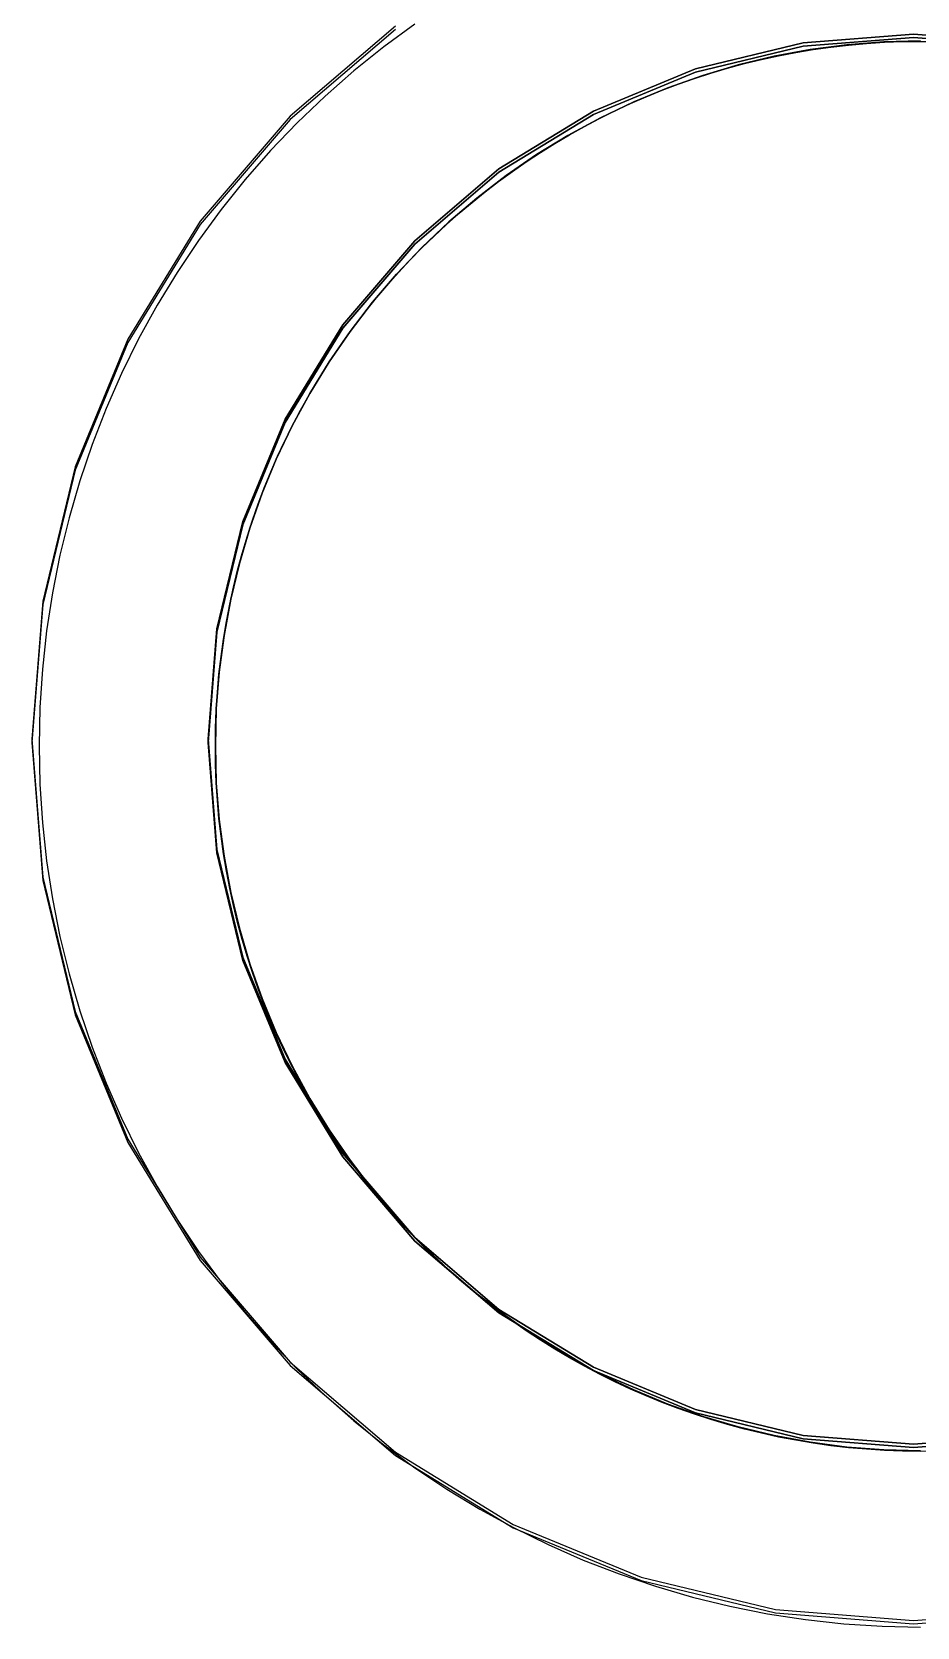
# Model space of a CAD drawing. Header units: millimetres. Extents: x 0 to 59350, y 0 to 29700.
# Drawn here: x 18325.21 to 18350.31, y 15788.13 to 15833.39 of the extents above; entities that cross this region are included whole.
import ezdxf

# ---------------------------------------------------------------- set-up
doc = ezdxf.new("R2010")
doc.units = ezdxf.units.MM
doc.layers.add('Slab', color=7, linetype='Continuous', lineweight=50)

msp = doc.modelspace()

# ---------------------------------------------------------------- linework, layer by layer
at = {"layer": 'Slab', "color": 7, "linetype": 'Continuous', "lineweight": -3}
for p, q in [((18335.512, 15833.545), (18332.529, 15830.997)), ((18335.512, 15833.545), (18332.529, 15830.997)), ((18335.512, 15833.45), (18332.529, 15830.903)), ((18335.512, 15833.45), (18332.529, 15830.903)), ((18336.069, 15833.609), (18335.189, 15832.964)), ((18336.069, 15833.609), (18335.189, 15832.964)), ((18336.069, 15833.609), (18335.189, 15832.964)), ((18336.069, 15833.609), (18335.189, 15832.964)), ((18344.026, 15832.341), (18347.078, 15833.074)), ((18347.078, 15833.074), (18344.026, 15832.341)), ((18347.078, 15833.074), (18350.207, 15833.32)), ((18350.207, 15833.32), (18347.078, 15833.074)), ((18347.078, 15832.979), (18350.207, 15833.225)), ((18350.207, 15833.225), (18347.078, 15832.979)), ((18347.279, 15832.884), (18348.317, 15833.02)), ((18348.317, 15833.02), (18347.279, 15832.884)), ((18348.317, 15833.02), (18347.279, 15832.884)), ((18347.279, 15832.884), (18348.317, 15833.02)), ((18348.317, 15833.02), (18347.279, 15832.884)), ((18347.279, 15832.884), (18348.317, 15833.02)), ((18348.317, 15833.02), (18349.361, 15833.102)), ((18349.361, 15833.102), (18348.317, 15833.02)), ((18349.361, 15833.102), (18348.317, 15833.02)), ((18348.317, 15833.02), (18349.361, 15833.102)), ((18349.361, 15833.102), (18348.317, 15833.02)), ((18348.317, 15833.02), (18349.361, 15833.102)), ((18349.361, 15833.102), (18350.408, 15833.13)), ((18350.408, 15833.13), (18349.361, 15833.102)), ((18350.408, 15833.13), (18349.361, 15833.102)), ((18349.361, 15833.102), (18350.408, 15833.13)), ((18350.408, 15833.13), (18349.361, 15833.102)), ((18349.361, 15833.102), (18350.408, 15833.13)), ((18350.207, 15833.32), (18353.335, 15833.074)), ((18353.335, 15833.074), (18350.207, 15833.32)), ((18350.207, 15833.225), (18353.335, 15832.979)), ((18353.335, 15832.979), (18350.207, 15833.225)), ((18335.189, 15832.964), (18334.338, 15832.281)), ((18335.189, 15832.964), (18334.338, 15832.281)), ((18335.189, 15832.964), (18334.338, 15832.281)), ((18335.189, 15832.964), (18334.338, 15832.281)), ((18344.026, 15832.246), (18347.078, 15832.979)), ((18347.078, 15832.979), (18344.026, 15832.246)), ((18345.232, 15832.448), (18346.25, 15832.693)), ((18346.25, 15832.693), (18345.232, 15832.448)), ((18346.25, 15832.693), (18345.232, 15832.448)), ((18345.232, 15832.448), (18346.25, 15832.693)), ((18346.25, 15832.693), (18345.232, 15832.448)), ((18345.232, 15832.448), (18346.25, 15832.693)), ((18346.25, 15832.693), (18347.279, 15832.884)), ((18347.279, 15832.884), (18346.25, 15832.693)), ((18347.279, 15832.884), (18346.25, 15832.693)), ((18346.25, 15832.693), (18347.279, 15832.884)), ((18347.279, 15832.884), (18346.25, 15832.693)), ((18346.25, 15832.693), (18347.279, 15832.884)), ((18334.338, 15832.281), (18333.518, 15831.562)), ((18334.338, 15832.281), (18333.518, 15831.562)), ((18334.338, 15832.281), (18333.518, 15831.562)), ((18334.338, 15832.281), (18333.518, 15831.562)), ((18341.127, 15831.14), (18344.026, 15832.341)), ((18344.026, 15832.341), (18341.127, 15831.14)), ((18341.127, 15831.045), (18344.026, 15832.246)), ((18344.026, 15832.246), (18341.127, 15831.045)), ((18343.241, 15831.802), (18344.228, 15832.151)), ((18344.228, 15832.151), (18343.241, 15831.802)), ((18344.228, 15832.151), (18343.241, 15831.802)), ((18343.241, 15831.802), (18344.228, 15832.151)), ((18344.228, 15832.151), (18343.241, 15831.802)), ((18343.241, 15831.802), (18344.228, 15832.151)), ((18344.228, 15832.151), (18345.232, 15832.448)), ((18345.232, 15832.448), (18344.228, 15832.151)), ((18345.232, 15832.448), (18344.228, 15832.151)), ((18344.228, 15832.151), (18345.232, 15832.448)), ((18345.232, 15832.448), (18344.228, 15832.151)), ((18344.228, 15832.151), (18345.232, 15832.448)), ((18342.273, 15831.401), (18343.241, 15831.802)), ((18343.241, 15831.802), (18342.273, 15831.401)), ((18343.241, 15831.802), (18342.273, 15831.401)), ((18342.273, 15831.401), (18343.241, 15831.802)), ((18343.241, 15831.802), (18342.273, 15831.401)), ((18342.273, 15831.401), (18343.241, 15831.802)), ((18333.518, 15831.562), (18332.73, 15830.808)), ((18333.518, 15831.562), (18332.73, 15830.808)), ((18333.518, 15831.562), (18332.73, 15830.808)), ((18333.518, 15831.562), (18332.73, 15830.808)), ((18341.328, 15830.95), (18342.273, 15831.401)), ((18342.273, 15831.401), (18341.328, 15830.95)), ((18342.273, 15831.401), (18341.328, 15830.95)), ((18341.328, 15830.95), (18342.273, 15831.401)), ((18342.273, 15831.401), (18341.328, 15830.95)), ((18341.328, 15830.95), (18342.273, 15831.401)), ((18332.529, 15830.997), (18329.981, 15828.014)), ((18332.529, 15830.997), (18329.981, 15828.014)), ((18332.529, 15830.903), (18329.981, 15827.92)), ((18332.529, 15830.903), (18329.981, 15827.92)), ((18332.73, 15830.808), (18331.976, 15830.02)), ((18332.73, 15830.808), (18331.976, 15830.02)), ((18332.73, 15830.808), (18331.976, 15830.02)), ((18332.73, 15830.808), (18331.976, 15830.02)), ((18338.451, 15829.5), (18341.127, 15831.14)), ((18341.127, 15831.14), (18338.451, 15829.5)), ((18338.451, 15829.405), (18341.127, 15831.045)), ((18341.127, 15831.045), (18338.451, 15829.405)), ((18340.408, 15830.45), (18341.328, 15830.95)), ((18341.328, 15830.95), (18340.408, 15830.45)), ((18341.328, 15830.95), (18340.408, 15830.45)), ((18340.408, 15830.45), (18341.328, 15830.95)), ((18341.328, 15830.95), (18340.408, 15830.45)), ((18340.408, 15830.45), (18341.328, 15830.95)), ((18339.515, 15829.903), (18340.408, 15830.45)), ((18340.408, 15830.45), (18339.515, 15829.903)), ((18340.408, 15830.45), (18339.515, 15829.903)), ((18339.515, 15829.903), (18340.408, 15830.45)), ((18340.408, 15830.45), (18339.515, 15829.903)), ((18339.515, 15829.903), (18340.408, 15830.45)), ((18331.976, 15830.02), (18331.257, 15829.2)), ((18331.976, 15830.02), (18331.257, 15829.2)), ((18331.976, 15830.02), (18331.257, 15829.2)), ((18331.976, 15830.02), (18331.257, 15829.2)), ((18338.652, 15829.31), (18339.515, 15829.903)), ((18339.515, 15829.903), (18338.652, 15829.31)), ((18339.515, 15829.903), (18338.652, 15829.31)), ((18338.652, 15829.31), (18339.515, 15829.903)), ((18339.515, 15829.903), (18338.652, 15829.31)), ((18338.652, 15829.31), (18339.515, 15829.903)), ((18336.064, 15827.462), (18338.451, 15829.5)), ((18338.451, 15829.5), (18336.064, 15827.462)), ((18336.064, 15827.367), (18338.451, 15829.405)), ((18338.451, 15829.405), (18336.064, 15827.367)), ((18331.257, 15829.2), (18330.574, 15828.349)), ((18331.257, 15829.2), (18330.574, 15828.349)), ((18331.257, 15829.2), (18330.574, 15828.349)), ((18331.257, 15829.2), (18330.574, 15828.349)), ((18337.822, 15828.673), (18338.652, 15829.31)), ((18338.652, 15829.31), (18337.822, 15828.673)), ((18338.652, 15829.31), (18337.822, 15828.673)), ((18337.822, 15828.673), (18338.652, 15829.31)), ((18338.652, 15829.31), (18337.822, 15828.673)), ((18337.822, 15828.673), (18338.652, 15829.31)), ((18337.025, 15827.993), (18337.822, 15828.673)), ((18337.822, 15828.673), (18337.025, 15827.993)), ((18337.822, 15828.673), (18337.025, 15827.993)), ((18337.025, 15827.993), (18337.822, 15828.673)), ((18337.822, 15828.673), (18337.025, 15827.993)), ((18337.025, 15827.993), (18337.822, 15828.673)), ((18330.574, 15828.349), (18329.929, 15827.469)), ((18330.574, 15828.349), (18329.929, 15827.469)), ((18330.574, 15828.349), (18329.929, 15827.469)), ((18330.574, 15828.349), (18329.929, 15827.469)), ((18329.981, 15828.014), (18327.931, 15824.67)), ((18329.981, 15828.014), (18327.931, 15824.67)), ((18329.981, 15827.92), (18327.931, 15824.575)), ((18329.981, 15827.92), (18327.931, 15824.575)), ((18336.266, 15827.272), (18337.025, 15827.993)), ((18337.025, 15827.993), (18336.266, 15827.272)), ((18337.025, 15827.993), (18336.266, 15827.272)), ((18336.266, 15827.272), (18337.025, 15827.993)), ((18337.025, 15827.993), (18336.266, 15827.272)), ((18336.266, 15827.272), (18337.025, 15827.993)), ((18329.929, 15827.469), (18329.323, 15826.562)), ((18329.929, 15827.469), (18329.323, 15826.562)), ((18329.929, 15827.469), (18329.323, 15826.562)), ((18329.929, 15827.469), (18329.323, 15826.562)), ((18334.026, 15825.076), (18336.064, 15827.462)), ((18336.064, 15827.462), (18334.026, 15825.076)), ((18334.026, 15824.981), (18336.064, 15827.367)), ((18336.064, 15827.367), (18334.026, 15824.981)), ((18335.545, 15826.513), (18336.266, 15827.272)), ((18336.266, 15827.272), (18335.545, 15826.513)), ((18336.266, 15827.272), (18335.545, 15826.513)), ((18335.545, 15826.513), (18336.266, 15827.272)), ((18336.266, 15827.272), (18335.545, 15826.513)), ((18335.545, 15826.513), (18336.266, 15827.272)), ((18329.323, 15826.562), (18328.757, 15825.63)), ((18329.323, 15826.562), (18328.757, 15825.63)), ((18329.323, 15826.562), (18328.757, 15825.63)), ((18329.323, 15826.562), (18328.757, 15825.63)), ((18334.865, 15825.716), (18335.545, 15826.513)), ((18335.545, 15826.513), (18334.865, 15825.716)), ((18335.545, 15826.513), (18334.865, 15825.716)), ((18334.865, 15825.716), (18335.545, 15826.513)), ((18335.545, 15826.513), (18334.865, 15825.716)), ((18334.865, 15825.716), (18335.545, 15826.513)), ((18328.757, 15825.63), (18328.233, 15824.674)), ((18328.757, 15825.63), (18328.233, 15824.674)), ((18328.757, 15825.63), (18328.233, 15824.674)), ((18328.757, 15825.63), (18328.233, 15824.674)), ((18334.228, 15824.886), (18334.865, 15825.716)), ((18334.865, 15825.716), (18334.228, 15824.886)), ((18334.865, 15825.716), (18334.228, 15824.886)), ((18334.228, 15824.886), (18334.865, 15825.716)), ((18334.865, 15825.716), (18334.228, 15824.886)), ((18334.228, 15824.886), (18334.865, 15825.716)), ((18332.386, 15822.4), (18334.026, 15825.076)), ((18334.026, 15825.076), (18332.386, 15822.4)), ((18332.386, 15822.305), (18334.026, 15824.981)), ((18334.026, 15824.981), (18332.386, 15822.305)), ((18333.635, 15824.023), (18334.228, 15824.886)), ((18334.228, 15824.886), (18333.635, 15824.023)), ((18334.228, 15824.886), (18333.635, 15824.023)), ((18333.635, 15824.023), (18334.228, 15824.886)), ((18334.228, 15824.886), (18333.635, 15824.023)), ((18333.635, 15824.023), (18334.228, 15824.886)), ((18327.931, 15824.67), (18326.43, 15821.045)), ((18327.931, 15824.67), (18326.43, 15821.045)), ((18327.931, 15824.575), (18326.43, 15820.95)), ((18327.931, 15824.575), (18326.43, 15820.95)), ((18328.233, 15824.674), (18327.75, 15823.695)), ((18328.233, 15824.674), (18327.75, 15823.695)), ((18328.233, 15824.674), (18327.75, 15823.695)), ((18328.233, 15824.674), (18327.75, 15823.695)), ((18333.087, 15823.13), (18333.635, 15824.023)), ((18333.635, 15824.023), (18333.087, 15823.13)), ((18333.635, 15824.023), (18333.087, 15823.13)), ((18333.087, 15823.13), (18333.635, 15824.023)), ((18333.635, 15824.023), (18333.087, 15823.13)), ((18333.087, 15823.13), (18333.635, 15824.023)), ((18327.75, 15823.695), (18327.311, 15822.697)), ((18327.75, 15823.695), (18327.311, 15822.697)), ((18327.75, 15823.695), (18327.311, 15822.697)), ((18327.75, 15823.695), (18327.311, 15822.697)), ((18332.588, 15822.21), (18333.087, 15823.13)), ((18333.087, 15823.13), (18332.588, 15822.21)), ((18333.087, 15823.13), (18332.588, 15822.21)), ((18332.588, 15822.21), (18333.087, 15823.13)), ((18333.087, 15823.13), (18332.588, 15822.21)), ((18332.588, 15822.21), (18333.087, 15823.13)), ((18327.311, 15822.697), (18326.916, 15821.68)), ((18327.311, 15822.697), (18326.916, 15821.68)), ((18327.311, 15822.697), (18326.916, 15821.68)), ((18327.311, 15822.697), (18326.916, 15821.68)), ((18331.185, 15819.5), (18332.386, 15822.4)), ((18332.386, 15822.4), (18331.185, 15819.5)), ((18331.185, 15819.405), (18332.386, 15822.305)), ((18332.386, 15822.305), (18331.185, 15819.405)), ((18332.137, 15821.265), (18332.588, 15822.21)), ((18332.588, 15822.21), (18332.137, 15821.265)), ((18332.588, 15822.21), (18332.137, 15821.265)), ((18332.137, 15821.265), (18332.588, 15822.21)), ((18332.588, 15822.21), (18332.137, 15821.265)), ((18332.137, 15821.265), (18332.588, 15822.21)), ((18326.916, 15821.68), (18326.565, 15820.648)), ((18326.916, 15821.68), (18326.565, 15820.648)), ((18326.916, 15821.68), (18326.565, 15820.648)), ((18326.916, 15821.68), (18326.565, 15820.648)), ((18331.736, 15820.297), (18332.137, 15821.265)), ((18332.137, 15821.265), (18331.736, 15820.297)), ((18332.137, 15821.265), (18331.736, 15820.297)), ((18331.736, 15820.297), (18332.137, 15821.265)), ((18332.137, 15821.265), (18331.736, 15820.297)), ((18331.736, 15820.297), (18332.137, 15821.265)), ((18326.43, 15821.045), (18325.514, 15817.231)), ((18326.43, 15821.045), (18325.514, 15817.231)), ((18326.43, 15820.95), (18325.514, 15817.136)), ((18326.43, 15820.95), (18325.514, 15817.136)), ((18326.565, 15820.648), (18326.26, 15819.6)), ((18326.565, 15820.648), (18326.26, 15819.6)), ((18326.565, 15820.648), (18326.26, 15819.6)), ((18326.565, 15820.648), (18326.26, 15819.6)), ((18331.387, 15819.31), (18331.736, 15820.297)), ((18331.736, 15820.297), (18331.387, 15819.31)), ((18331.736, 15820.297), (18331.387, 15819.31)), ((18331.387, 15819.31), (18331.736, 15820.297)), ((18331.736, 15820.297), (18331.387, 15819.31)), ((18331.387, 15819.31), (18331.736, 15820.297)), ((18326.26, 15819.6), (18326.001, 15818.541)), ((18326.26, 15819.6), (18326.001, 15818.541)), ((18326.26, 15819.6), (18326.001, 15818.541)), ((18326.26, 15819.6), (18326.001, 15818.541)), ((18330.453, 15816.448), (18331.185, 15819.5)), ((18331.185, 15819.5), (18330.453, 15816.448)), ((18330.453, 15816.354), (18331.185, 15819.405)), ((18331.185, 15819.405), (18330.453, 15816.354)), ((18331.089, 15818.306), (18331.387, 15819.31)), ((18331.387, 15819.31), (18331.089, 15818.306)), ((18331.387, 15819.31), (18331.089, 15818.306)), ((18331.089, 15818.306), (18331.387, 15819.31)), ((18331.387, 15819.31), (18331.089, 15818.306)), ((18331.089, 15818.306), (18331.387, 15819.31)), ((18326.001, 15818.541), (18325.788, 15817.471)), ((18326.001, 15818.541), (18325.788, 15817.471)), ((18326.001, 15818.541), (18325.788, 15817.471)), ((18326.001, 15818.541), (18325.788, 15817.471)), ((18330.845, 15817.288), (18331.089, 15818.306)), ((18331.089, 15818.306), (18330.845, 15817.288)), ((18331.089, 15818.306), (18330.845, 15817.288)), ((18330.845, 15817.288), (18331.089, 15818.306)), ((18331.089, 15818.306), (18330.845, 15817.288)), ((18330.845, 15817.288), (18331.089, 15818.306)), ((18325.514, 15817.231), (18325.207, 15813.32)), ((18325.514, 15817.231), (18325.207, 15813.32)), ((18325.788, 15817.471), (18325.622, 15816.393)), ((18325.788, 15817.471), (18325.622, 15816.393)), ((18325.788, 15817.471), (18325.622, 15816.393)), ((18325.788, 15817.471), (18325.622, 15816.393)), ((18330.654, 15816.259), (18330.845, 15817.288)), ((18330.845, 15817.288), (18330.654, 15816.259)), ((18330.845, 15817.288), (18330.654, 15816.259)), ((18330.654, 15816.259), (18330.845, 15817.288)), ((18330.845, 15817.288), (18330.654, 15816.259)), ((18330.654, 15816.259), (18330.845, 15817.288)), ((18325.514, 15817.136), (18325.207, 15813.225)), ((18325.514, 15817.136), (18325.207, 15813.225)), ((18325.622, 15816.393), (18325.503, 15815.309)), ((18325.622, 15816.393), (18325.503, 15815.309)), ((18325.622, 15816.393), (18325.503, 15815.309)), ((18325.622, 15816.393), (18325.503, 15815.309)), ((18330.207, 15813.32), (18330.453, 15816.448)), ((18330.453, 15816.448), (18330.207, 15813.32)), ((18330.207, 15813.225), (18330.453, 15816.354)), ((18330.453, 15816.354), (18330.207, 15813.225)), ((18330.518, 15815.22), (18330.654, 15816.259)), ((18330.654, 15816.259), (18330.518, 15815.22)), ((18330.654, 15816.259), (18330.518, 15815.22)), ((18330.518, 15815.22), (18330.654, 15816.259)), ((18330.654, 15816.259), (18330.518, 15815.22)), ((18330.518, 15815.22), (18330.654, 15816.259)), ((18325.503, 15815.309), (18325.432, 15814.22)), ((18325.503, 15815.309), (18325.432, 15814.22)), ((18325.503, 15815.309), (18325.432, 15814.22)), ((18325.503, 15815.309), (18325.432, 15814.22)), ((18330.435, 15814.177), (18330.518, 15815.22)), ((18330.518, 15815.22), (18330.435, 15814.177)), ((18330.518, 15815.22), (18330.435, 15814.177)), ((18330.435, 15814.177), (18330.518, 15815.22)), ((18330.518, 15815.22), (18330.435, 15814.177)), ((18330.435, 15814.177), (18330.518, 15815.22)), ((18325.432, 15814.22), (18325.408, 15813.13)), ((18325.432, 15814.22), (18325.408, 15813.13)), ((18325.432, 15814.22), (18325.408, 15813.13)), ((18325.432, 15814.22), (18325.408, 15813.13)), ((18330.408, 15813.13), (18330.435, 15814.177)), ((18330.435, 15814.177), (18330.408, 15813.13)), ((18330.435, 15814.177), (18330.408, 15813.13)), ((18330.408, 15813.13), (18330.435, 15814.177)), ((18330.435, 15814.177), (18330.408, 15813.13)), ((18330.408, 15813.13), (18330.435, 15814.177)), ((18325.207, 15813.32), (18325.514, 15809.409)), ((18325.207, 15813.32), (18325.514, 15809.409)), ((18325.207, 15813.225), (18325.514, 15809.314)), ((18325.207, 15813.225), (18325.514, 15809.314)), ((18325.408, 15813.13), (18325.432, 15812.039)), ((18325.408, 15813.13), (18325.432, 15812.039)), ((18325.408, 15813.13), (18325.432, 15812.039)), ((18325.408, 15813.13), (18325.432, 15812.039)), ((18330.453, 15810.191), (18330.207, 15813.32)), ((18330.207, 15813.32), (18330.453, 15810.191)), ((18330.453, 15810.096), (18330.207, 15813.225)), ((18330.207, 15813.225), (18330.453, 15810.096)), ((18330.435, 15812.083), (18330.408, 15813.13)), ((18330.408, 15813.13), (18330.435, 15812.083)), ((18330.408, 15813.13), (18330.435, 15812.083)), ((18330.435, 15812.083), (18330.408, 15813.13)), ((18330.408, 15813.13), (18330.435, 15812.083)), ((18330.435, 15812.083), (18330.408, 15813.13)), ((18325.432, 15812.039), (18325.503, 15810.951)), ((18325.432, 15812.039), (18325.503, 15810.951)), ((18325.432, 15812.039), (18325.503, 15810.951)), ((18325.432, 15812.039), (18325.503, 15810.951)), ((18330.518, 15811.039), (18330.435, 15812.083)), ((18330.435, 15812.083), (18330.518, 15811.039)), ((18330.435, 15812.083), (18330.518, 15811.039)), ((18330.518, 15811.039), (18330.435, 15812.083)), ((18330.435, 15812.083), (18330.518, 15811.039)), ((18330.518, 15811.039), (18330.435, 15812.083)), ((18325.503, 15810.951), (18325.622, 15809.867)), ((18325.503, 15810.951), (18325.622, 15809.867)), ((18325.503, 15810.951), (18325.622, 15809.867)), ((18325.503, 15810.951), (18325.622, 15809.867)), ((18330.654, 15810.001), (18330.518, 15811.039)), ((18330.518, 15811.039), (18330.654, 15810.001)), ((18330.518, 15811.039), (18330.654, 15810.001)), ((18330.654, 15810.001), (18330.518, 15811.039)), ((18330.518, 15811.039), (18330.654, 15810.001)), ((18330.654, 15810.001), (18330.518, 15811.039)), ((18331.185, 15807.139), (18330.453, 15810.191)), ((18330.453, 15810.191), (18331.185, 15807.139)), ((18331.185, 15807.045), (18330.453, 15810.096)), ((18330.453, 15810.096), (18331.185, 15807.045)), ((18330.845, 15808.972), (18330.654, 15810.001)), ((18330.654, 15810.001), (18330.845, 15808.972)), ((18330.654, 15810.001), (18330.845, 15808.972)), ((18330.845, 15808.972), (18330.654, 15810.001)), ((18330.654, 15810.001), (18330.845, 15808.972)), ((18330.845, 15808.972), (18330.654, 15810.001)), ((18325.622, 15809.867), (18325.788, 15808.789)), ((18325.622, 15809.867), (18325.788, 15808.789)), ((18325.622, 15809.867), (18325.788, 15808.789)), ((18325.622, 15809.867), (18325.788, 15808.789)), ((18325.514, 15809.409), (18326.43, 15805.594)), ((18325.514, 15809.409), (18326.43, 15805.594)), ((18325.514, 15809.314), (18326.43, 15805.5)), ((18325.514, 15809.314), (18326.43, 15805.5)), ((18325.788, 15808.789), (18326.001, 15807.719)), ((18325.788, 15808.789), (18326.001, 15807.719)), ((18325.788, 15808.789), (18326.001, 15807.719)), ((18325.788, 15808.789), (18326.001, 15807.719)), ((18331.089, 15807.954), (18330.845, 15808.972)), ((18330.845, 15808.972), (18331.089, 15807.954)), ((18330.845, 15808.972), (18331.089, 15807.954)), ((18331.089, 15807.954), (18330.845, 15808.972)), ((18330.845, 15808.972), (18331.089, 15807.954)), ((18331.089, 15807.954), (18330.845, 15808.972)), ((18326.001, 15807.719), (18326.26, 15806.659)), ((18326.001, 15807.719), (18326.26, 15806.659)), ((18326.001, 15807.719), (18326.26, 15806.659)), ((18326.001, 15807.719), (18326.26, 15806.659)), ((18331.387, 15806.95), (18331.089, 15807.954)), ((18331.089, 15807.954), (18331.387, 15806.95)), ((18331.089, 15807.954), (18331.387, 15806.95)), ((18331.387, 15806.95), (18331.089, 15807.954)), ((18331.089, 15807.954), (18331.387, 15806.95)), ((18331.387, 15806.95), (18331.089, 15807.954)), ((18332.386, 15804.24), (18331.185, 15807.139)), ((18331.185, 15807.139), (18332.386, 15804.24)), ((18332.386, 15804.145), (18331.185, 15807.045)), ((18331.185, 15807.045), (18332.386, 15804.145)), ((18331.736, 15805.963), (18331.387, 15806.95)), ((18331.387, 15806.95), (18331.736, 15805.963)), ((18331.387, 15806.95), (18331.736, 15805.963)), ((18331.736, 15805.963), (18331.387, 15806.95)), ((18331.387, 15806.95), (18331.736, 15805.963)), ((18331.736, 15805.963), (18331.387, 15806.95)), ((18326.26, 15806.659), (18326.565, 15805.612)), ((18326.26, 15806.659), (18326.565, 15805.612)), ((18326.26, 15806.659), (18326.565, 15805.612)), ((18326.26, 15806.659), (18326.565, 15805.612)), ((18332.137, 15804.995), (18331.736, 15805.963)), ((18331.736, 15805.963), (18332.137, 15804.995)), ((18331.736, 15805.963), (18332.137, 15804.995)), ((18332.137, 15804.995), (18331.736, 15805.963)), ((18331.736, 15805.963), (18332.137, 15804.995)), ((18332.137, 15804.995), (18331.736, 15805.963)), ((18326.43, 15805.594), (18327.931, 15801.97)), ((18326.43, 15805.594), (18327.931, 15801.97)), ((18326.43, 15805.5), (18327.931, 15801.875)), ((18326.43, 15805.5), (18327.931, 15801.875)), ((18326.565, 15805.612), (18326.916, 15804.579)), ((18326.565, 15805.612), (18326.916, 15804.579)), ((18326.565, 15805.612), (18326.916, 15804.579)), ((18326.565, 15805.612), (18326.916, 15804.579)), ((18332.588, 15804.05), (18332.137, 15804.995)), ((18332.137, 15804.995), (18332.588, 15804.05)), ((18332.137, 15804.995), (18332.588, 15804.05)), ((18332.588, 15804.05), (18332.137, 15804.995)), ((18332.137, 15804.995), (18332.588, 15804.05)), ((18332.588, 15804.05), (18332.137, 15804.995)), ((18326.916, 15804.579), (18327.311, 15803.563)), ((18326.916, 15804.579), (18327.311, 15803.563)), ((18326.916, 15804.579), (18327.311, 15803.563)), ((18326.916, 15804.579), (18327.311, 15803.563)), ((18334.026, 15801.564), (18332.386, 15804.24)), ((18332.386, 15804.24), (18334.026, 15801.564)), ((18334.026, 15801.469), (18332.386, 15804.145)), ((18332.386, 15804.145), (18334.026, 15801.469)), ((18333.087, 15803.13), (18332.588, 15804.05)), ((18332.588, 15804.05), (18333.087, 15803.13)), ((18332.588, 15804.05), (18333.087, 15803.13)), ((18333.087, 15803.13), (18332.588, 15804.05)), ((18332.588, 15804.05), (18333.087, 15803.13)), ((18333.087, 15803.13), (18332.588, 15804.05)), ((18327.311, 15803.563), (18327.75, 15802.564)), ((18327.311, 15803.563), (18327.75, 15802.564)), ((18327.311, 15803.563), (18327.75, 15802.564)), ((18327.311, 15803.563), (18327.75, 15802.564)), ((18333.635, 15802.237), (18333.087, 15803.13)), ((18333.087, 15803.13), (18333.635, 15802.237)), ((18333.087, 15803.13), (18333.635, 15802.237)), ((18333.635, 15802.237), (18333.087, 15803.13)), ((18333.087, 15803.13), (18333.635, 15802.237)), ((18333.635, 15802.237), (18333.087, 15803.13)), ((18327.75, 15802.564), (18328.233, 15801.586)), ((18327.75, 15802.564), (18328.233, 15801.586)), ((18327.75, 15802.564), (18328.233, 15801.586)), ((18327.75, 15802.564), (18328.233, 15801.586)), ((18334.228, 15801.374), (18333.635, 15802.237)), ((18333.635, 15802.237), (18334.228, 15801.374)), ((18333.635, 15802.237), (18334.228, 15801.374)), ((18334.228, 15801.374), (18333.635, 15802.237)), ((18333.635, 15802.237), (18334.228, 15801.374)), ((18334.228, 15801.374), (18333.635, 15802.237)), ((18327.931, 15801.97), (18329.981, 15798.625)), ((18327.931, 15801.97), (18329.981, 15798.625)), ((18327.931, 15801.875), (18329.981, 15798.53)), ((18327.931, 15801.875), (18329.981, 15798.53)), ((18328.233, 15801.586), (18328.757, 15800.63)), ((18328.233, 15801.586), (18328.757, 15800.63)), ((18328.233, 15801.586), (18328.757, 15800.63)), ((18328.233, 15801.586), (18328.757, 15800.63)), ((18336.064, 15799.178), (18334.026, 15801.564)), ((18334.026, 15801.564), (18336.064, 15799.178)), ((18336.064, 15799.083), (18334.026, 15801.469)), ((18334.026, 15801.469), (18336.064, 15799.083)), ((18334.865, 15800.543), (18334.228, 15801.374)), ((18334.228, 15801.374), (18334.865, 15800.543)), ((18334.228, 15801.374), (18334.865, 15800.543)), ((18334.865, 15800.543), (18334.228, 15801.374)), ((18334.228, 15801.374), (18334.865, 15800.543)), ((18334.865, 15800.543), (18334.228, 15801.374)), ((18328.757, 15800.63), (18329.323, 15799.697)), ((18328.757, 15800.63), (18329.323, 15799.697)), ((18328.757, 15800.63), (18329.323, 15799.697)), ((18328.757, 15800.63), (18329.323, 15799.697)), ((18335.545, 15799.747), (18334.865, 15800.543)), ((18334.865, 15800.543), (18335.545, 15799.747)), ((18334.865, 15800.543), (18335.545, 15799.747)), ((18335.545, 15799.747), (18334.865, 15800.543)), ((18334.865, 15800.543), (18335.545, 15799.747)), ((18335.545, 15799.747), (18334.865, 15800.543)), ((18329.323, 15799.697), (18329.929, 15798.79)), ((18329.323, 15799.697), (18329.929, 15798.79)), ((18329.323, 15799.697), (18329.929, 15798.79)), ((18329.323, 15799.697), (18329.929, 15798.79)), ((18336.266, 15798.988), (18335.545, 15799.747)), ((18335.545, 15799.747), (18336.266, 15798.988)), ((18335.545, 15799.747), (18336.266, 15798.988)), ((18336.266, 15798.988), (18335.545, 15799.747)), ((18335.545, 15799.747), (18336.266, 15798.988)), ((18336.266, 15798.988), (18335.545, 15799.747)), ((18338.451, 15797.139), (18336.064, 15799.178)), ((18336.064, 15799.178), (18338.451, 15797.139)), ((18338.451, 15797.045), (18336.064, 15799.083)), ((18336.064, 15799.083), (18338.451, 15797.045)), ((18329.929, 15798.79), (18330.574, 15797.911)), ((18329.929, 15798.79), (18330.574, 15797.911)), ((18329.929, 15798.79), (18330.574, 15797.911)), ((18329.929, 15798.79), (18330.574, 15797.911)), ((18329.981, 15798.625), (18332.529, 15795.642)), ((18329.981, 15798.625), (18332.529, 15795.642)), ((18337.025, 15798.267), (18336.266, 15798.988)), ((18336.266, 15798.988), (18337.025, 15798.267)), ((18336.266, 15798.988), (18337.025, 15798.267)), ((18337.025, 15798.267), (18336.266, 15798.988)), ((18336.266, 15798.988), (18337.025, 15798.267)), ((18337.025, 15798.267), (18336.266, 15798.988)), ((18329.981, 15798.53), (18332.529, 15795.547)), ((18329.981, 15798.53), (18332.529, 15795.547)), ((18337.822, 15797.587), (18337.025, 15798.267)), ((18337.025, 15798.267), (18337.822, 15797.587)), ((18337.025, 15798.267), (18337.822, 15797.587)), ((18337.822, 15797.587), (18337.025, 15798.267)), ((18337.025, 15798.267), (18337.822, 15797.587)), ((18337.822, 15797.587), (18337.025, 15798.267)), ((18330.574, 15797.911), (18331.257, 15797.06)), ((18330.574, 15797.911), (18331.257, 15797.06)), ((18330.574, 15797.911), (18331.257, 15797.06)), ((18330.574, 15797.911), (18331.257, 15797.06)), ((18338.652, 15796.95), (18337.822, 15797.587)), ((18337.822, 15797.587), (18338.652, 15796.95)), ((18337.822, 15797.587), (18338.652, 15796.95)), ((18338.652, 15796.95), (18337.822, 15797.587)), ((18337.822, 15797.587), (18338.652, 15796.95)), ((18338.652, 15796.95), (18337.822, 15797.587)), ((18331.257, 15797.06), (18331.976, 15796.24)), ((18331.257, 15797.06), (18331.976, 15796.24)), ((18331.257, 15797.06), (18331.976, 15796.24)), ((18331.257, 15797.06), (18331.976, 15796.24)), ((18341.127, 15795.5), (18338.451, 15797.139)), ((18338.451, 15797.139), (18341.127, 15795.5)), ((18341.127, 15795.405), (18338.451, 15797.045)), ((18338.451, 15797.045), (18341.127, 15795.405)), ((18339.515, 15796.356), (18338.652, 15796.95)), ((18338.652, 15796.95), (18339.515, 15796.356)), ((18338.652, 15796.95), (18339.515, 15796.356)), ((18339.515, 15796.356), (18338.652, 15796.95)), ((18338.652, 15796.95), (18339.515, 15796.356)), ((18339.515, 15796.356), (18338.652, 15796.95)), ((18340.408, 15795.809), (18339.515, 15796.356)), ((18339.515, 15796.356), (18340.408, 15795.809)), ((18339.515, 15796.356), (18340.408, 15795.809)), ((18340.408, 15795.809), (18339.515, 15796.356)), ((18339.515, 15796.356), (18340.408, 15795.809)), ((18340.408, 15795.809), (18339.515, 15796.356)), ((18331.976, 15796.24), (18332.73, 15795.452)), ((18331.976, 15796.24), (18332.73, 15795.452)), ((18331.976, 15796.24), (18332.73, 15795.452)), ((18331.976, 15796.24), (18332.73, 15795.452)), ((18332.529, 15795.642), (18335.512, 15793.094)), ((18332.529, 15795.642), (18335.512, 15793.094)), ((18332.529, 15795.547), (18335.512, 15793)), ((18332.529, 15795.547), (18335.512, 15793)), ((18332.73, 15795.452), (18333.518, 15794.698)), ((18332.73, 15795.452), (18333.518, 15794.698)), ((18332.73, 15795.452), (18333.518, 15794.698)), ((18332.73, 15795.452), (18333.518, 15794.698)), ((18341.328, 15795.31), (18340.408, 15795.809)), ((18340.408, 15795.809), (18341.328, 15795.31)), ((18340.408, 15795.809), (18341.328, 15795.31)), ((18341.328, 15795.31), (18340.408, 15795.809)), ((18340.408, 15795.809), (18341.328, 15795.31)), ((18341.328, 15795.31), (18340.408, 15795.809)), ((18344.026, 15794.299), (18341.127, 15795.5)), ((18341.127, 15795.5), (18344.026, 15794.299)), ((18344.026, 15794.204), (18341.127, 15795.405)), ((18341.127, 15795.405), (18344.026, 15794.204)), ((18342.273, 15794.859), (18341.328, 15795.31)), ((18341.328, 15795.31), (18342.273, 15794.859)), ((18341.328, 15795.31), (18342.273, 15794.859)), ((18342.273, 15794.859), (18341.328, 15795.31)), ((18341.328, 15795.31), (18342.273, 15794.859)), ((18342.273, 15794.859), (18341.328, 15795.31)), ((18333.518, 15794.698), (18334.338, 15793.979)), ((18333.518, 15794.698), (18334.338, 15793.979)), ((18333.518, 15794.698), (18334.338, 15793.979)), ((18333.518, 15794.698), (18334.338, 15793.979)), ((18343.241, 15794.458), (18342.273, 15794.859)), ((18342.273, 15794.859), (18343.241, 15794.458)), ((18342.273, 15794.859), (18343.241, 15794.458)), ((18343.241, 15794.458), (18342.273, 15794.859)), ((18342.273, 15794.859), (18343.241, 15794.458)), ((18343.241, 15794.458), (18342.273, 15794.859)), ((18344.228, 15794.109), (18343.241, 15794.458)), ((18343.241, 15794.458), (18344.228, 15794.109)), ((18343.241, 15794.458), (18344.228, 15794.109)), ((18344.228, 15794.109), (18343.241, 15794.458)), ((18343.241, 15794.458), (18344.228, 15794.109)), ((18344.228, 15794.109), (18343.241, 15794.458)), ((18347.078, 15793.566), (18344.026, 15794.299)), ((18344.026, 15794.299), (18347.078, 15793.566)), ((18347.078, 15793.471), (18344.026, 15794.204)), ((18344.026, 15794.204), (18347.078, 15793.471)), ((18345.232, 15793.811), (18344.228, 15794.109)), ((18344.228, 15794.109), (18345.232, 15793.811)), ((18344.228, 15794.109), (18345.232, 15793.811)), ((18345.232, 15793.811), (18344.228, 15794.109)), ((18344.228, 15794.109), (18345.232, 15793.811)), ((18345.232, 15793.811), (18344.228, 15794.109)), ((18334.338, 15793.979), (18335.189, 15793.296)), ((18334.338, 15793.979), (18335.189, 15793.296)), ((18334.338, 15793.979), (18335.189, 15793.296)), ((18334.338, 15793.979), (18335.189, 15793.296)), ((18346.25, 15793.567), (18345.232, 15793.811)), ((18345.232, 15793.811), (18346.25, 15793.567)), ((18345.232, 15793.811), (18346.25, 15793.567)), ((18346.25, 15793.567), (18345.232, 15793.811)), ((18345.232, 15793.811), (18346.25, 15793.567)), ((18346.25, 15793.567), (18345.232, 15793.811)), ((18335.189, 15793.296), (18336.069, 15792.651)), ((18335.189, 15793.296), (18336.069, 15792.651)), ((18335.189, 15793.296), (18336.069, 15792.651)), ((18335.189, 15793.296), (18336.069, 15792.651)), ((18347.279, 15793.376), (18346.25, 15793.567)), ((18346.25, 15793.567), (18347.279, 15793.376)), ((18346.25, 15793.567), (18347.279, 15793.376)), ((18347.279, 15793.376), (18346.25, 15793.567)), ((18346.25, 15793.567), (18347.279, 15793.376)), ((18347.279, 15793.376), (18346.25, 15793.567)), ((18350.207, 15793.32), (18347.078, 15793.566)), ((18347.078, 15793.566), (18350.207, 15793.32)), ((18350.207, 15793.225), (18347.078, 15793.471)), ((18347.078, 15793.471), (18350.207, 15793.225)), ((18348.317, 15793.239), (18347.279, 15793.376)), ((18347.279, 15793.376), (18348.317, 15793.239)), ((18347.279, 15793.376), (18348.317, 15793.239)), ((18348.317, 15793.239), (18347.279, 15793.376)), ((18347.279, 15793.376), (18348.317, 15793.239)), ((18348.317, 15793.239), (18347.279, 15793.376)), ((18349.361, 15793.157), (18348.317, 15793.239)), ((18348.317, 15793.239), (18349.361, 15793.157)), ((18348.317, 15793.239), (18349.361, 15793.157)), ((18349.361, 15793.157), (18348.317, 15793.239)), ((18348.317, 15793.239), (18349.361, 15793.157)), ((18349.361, 15793.157), (18348.317, 15793.239)), ((18353.335, 15793.566), (18350.207, 15793.32)), ((18350.207, 15793.32), (18353.335, 15793.566)), ((18353.335, 15793.471), (18350.207, 15793.225)), ((18350.207, 15793.225), (18353.335, 15793.471)), ((18335.512, 15793.094), (18338.857, 15791.045)), ((18335.512, 15793.094), (18338.857, 15791.045)), ((18335.512, 15793), (18338.857, 15790.95)), ((18335.512, 15793), (18338.857, 15790.95)), ((18350.408, 15793.13), (18349.361, 15793.157)), ((18349.361, 15793.157), (18350.408, 15793.13)), ((18349.361, 15793.157), (18350.408, 15793.13)), ((18350.408, 15793.13), (18349.361, 15793.157)), ((18349.361, 15793.157), (18350.408, 15793.13)), ((18350.408, 15793.13), (18349.361, 15793.157)), ((18336.069, 15792.651), (18336.976, 15792.045)), ((18336.069, 15792.651), (18336.976, 15792.045)), ((18336.069, 15792.651), (18336.976, 15792.045)), ((18336.069, 15792.651), (18336.976, 15792.045)), ((18336.976, 15792.045), (18337.908, 15791.479)), ((18336.976, 15792.045), (18337.908, 15791.479)), ((18336.976, 15792.045), (18337.908, 15791.479)), ((18336.976, 15792.045), (18337.908, 15791.479)), ((18337.908, 15791.479), (18338.864, 15790.955)), ((18337.908, 15791.479), (18338.864, 15790.955)), ((18337.908, 15791.479), (18338.864, 15790.955)), ((18337.908, 15791.479), (18338.864, 15790.955)), ((18338.857, 15791.045), (18342.481, 15789.543)), ((18338.857, 15791.045), (18342.481, 15789.543)), ((18338.857, 15790.95), (18342.481, 15789.449)), ((18338.857, 15790.95), (18342.481, 15789.449)), ((18338.864, 15790.955), (18339.843, 15790.472)), ((18338.864, 15790.955), (18339.843, 15790.472)), ((18338.864, 15790.955), (18339.843, 15790.472)), ((18338.864, 15790.955), (18339.843, 15790.472)), ((18339.843, 15790.472), (18340.841, 15790.033)), ((18339.843, 15790.472), (18340.841, 15790.033)), ((18339.843, 15790.472), (18340.841, 15790.033)), ((18339.843, 15790.472), (18340.841, 15790.033)), ((18340.841, 15790.033), (18341.857, 15789.638)), ((18340.841, 15790.033), (18341.857, 15789.638)), ((18340.841, 15790.033), (18341.857, 15789.638)), ((18340.841, 15790.033), (18341.857, 15789.638)), ((18341.857, 15789.638), (18342.89, 15789.287)), ((18341.857, 15789.638), (18342.89, 15789.287)), ((18341.857, 15789.638), (18342.89, 15789.287)), ((18341.857, 15789.638), (18342.89, 15789.287)), ((18342.481, 15789.543), (18346.296, 15788.628)), ((18342.481, 15789.543), (18346.296, 15788.628)), ((18342.481, 15789.449), (18346.296, 15788.533)), ((18342.481, 15789.449), (18346.296, 15788.533)), ((18342.89, 15789.287), (18343.938, 15788.982)), ((18342.89, 15789.287), (18343.938, 15788.982)), ((18342.89, 15789.287), (18343.938, 15788.982)), ((18342.89, 15789.287), (18343.938, 15788.982)), ((18343.938, 15788.982), (18344.997, 15788.723)), ((18343.938, 15788.982), (18344.997, 15788.723)), ((18343.938, 15788.982), (18344.997, 15788.723)), ((18343.938, 15788.982), (18344.997, 15788.723)), ((18344.997, 15788.723), (18346.067, 15788.51)), ((18344.997, 15788.723), (18346.067, 15788.51)), ((18344.997, 15788.723), (18346.067, 15788.51)), ((18344.997, 15788.723), (18346.067, 15788.51)), ((18346.067, 15788.51), (18347.145, 15788.344)), ((18346.067, 15788.51), (18347.145, 15788.344)), ((18346.067, 15788.51), (18347.145, 15788.344)), ((18346.067, 15788.51), (18347.145, 15788.344)), ((18346.296, 15788.628), (18350.207, 15788.32)), ((18346.296, 15788.628), (18350.207, 15788.32)), ((18346.296, 15788.533), (18350.207, 15788.225)), ((18346.296, 15788.533), (18350.207, 15788.225)), ((18347.145, 15788.344), (18348.229, 15788.225)), ((18347.145, 15788.344), (18348.229, 15788.225)), ((18347.145, 15788.344), (18348.229, 15788.225)), ((18347.145, 15788.344), (18348.229, 15788.225)), ((18348.229, 15788.225), (18349.318, 15788.154)), ((18348.229, 15788.225), (18349.318, 15788.154)), ((18348.229, 15788.225), (18349.318, 15788.154)), ((18348.229, 15788.225), (18349.318, 15788.154)), ((18350.207, 15788.32), (18354.117, 15788.628)), ((18350.207, 15788.32), (18354.117, 15788.628)), ((18350.207, 15788.225), (18354.117, 15788.533)), ((18350.207, 15788.225), (18354.117, 15788.533)), ((18349.318, 15788.154), (18350.408, 15788.13)), ((18349.318, 15788.154), (18350.408, 15788.13)), ((18349.318, 15788.154), (18350.408, 15788.13)), ((18349.318, 15788.154), (18350.408, 15788.13))]:
    msp.add_line(p, q, dxfattribs=at)
at = {"layer": 'Slab', "color": 30, "linetype": 'Continuous', "lineweight": -3}
msp.add_circle((18350.408, 15813.116), 20, dxfattribs=at)

doc.saveas('drawing.dxf')
